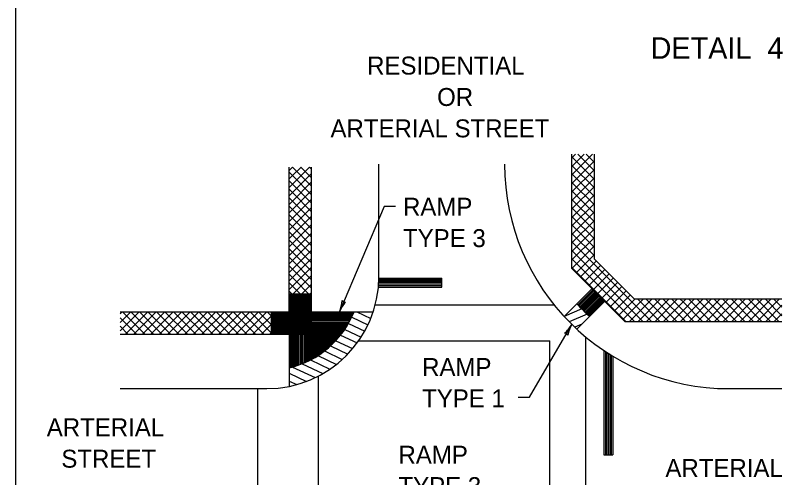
# Model space of a CAD drawing. Extents: x 1007 to 1035.5, y 1000.5 to 1021.5.
# Drawn here: x 1016.5 to 1025.05, y 1005.76 to 1010.91 of the extents above; entities that cross this region are included whole.
import ezdxf

# ---------------------------------------------------------------- set-up
doc = ezdxf.new("R2010")
doc.units = 0
doc.layers.add('Level 1', color=7, linetype='Continuous')
doc.layers.add('Level 11', color=7, linetype='Continuous')

msp = doc.modelspace()

# ---------------------------------------------------------------- linework, layer by layer
at = {"layer": 'Level 1'}
for p, q in [((1016.5, 1011), (1016.5, 1000.5)), ((1022.7, 1008.0892), (1022.7, 1009.3622)), ((1022.7, 1009.132), (1022.9302, 1009.3622)), ((1022.7, 1009.2268), (1022.8354, 1009.3622)), ((1022.7, 1009.3214), (1022.7408, 1009.3622)), ((1022.95, 1009.0821), (1022.7, 1009.3321)), ((1022.95, 1009.1768), (1022.7646, 1009.3622)), ((1022.95, 1009.2715), (1022.8593, 1009.3622)), ((1022.95, 1008.1927), (1022.95, 1009.3622)), ((1020.55, 1008), (1020.55, 1009.25)), ((1022.7, 1009.0372), (1022.95, 1009.2872)), ((1022.95, 1008.9873), (1022.7, 1009.2373)), ((1019.55, 1007.6073), (1019.55, 1009.2194)), ((1019.55, 1009.1819), (1019.587, 1009.2189)), ((1019.587, 1009.1242), (1019.55, 1009.1612)), ((1019.587, 1009.2189), (1019.5864, 1009.2194)), ((1019.587, 1009.0295), (1019.7769, 1009.2194)), ((1019.587, 1009.1243), (1019.6822, 1009.2194)), ((1019.587, 1009.219), (1019.5874, 1009.2194)), ((1019.8, 1009.0058), (1019.587, 1009.2189)), ((1019.587, 1008.9348), (1019.8, 1009.1478)), ((1019.8, 1009.1007), (1019.6813, 1009.2194)), ((1019.8, 1009.1954), (1019.776, 1009.2194)), ((1019.8, 1007.3573), (1019.8, 1009.2194)), ((1022.7, 1008.9425), (1022.95, 1009.1925)), ((1022.95, 1008.8925), (1022.7, 1009.1425)), ((1019.55, 1009.0872), (1019.587, 1009.1243)), ((1019.587, 1009.0294), (1019.55, 1009.0663)), ((1019.8, 1008.9112), (1019.587, 1009.1243)), ((1019.587, 1008.84), (1019.8, 1009.053)), ((1022.7, 1008.8477), (1022.95, 1009.0977)), ((1019.55, 1008.9923), (1019.587, 1009.0294)), ((1019.587, 1008.9347), (1019.55, 1008.9716)), ((1019.8, 1008.8164), (1019.587, 1009.0295)), ((1022.95, 1008.7978), (1022.7, 1009.0478)), ((1022.7, 1008.7529), (1022.95, 1009.0029)), ((1019.55, 1008.8977), (1019.587, 1008.9347)), ((1019.587, 1008.7453), (1019.8, 1008.9583)), ((1019.8, 1008.7216), (1019.587, 1008.9347)), ((1022.95, 1008.703), (1022.7, 1008.953)), ((1022.7, 1008.6583), (1022.95, 1008.9083)), ((1019.587, 1008.8399), (1019.55, 1008.8768)), ((1019.55, 1008.8028), (1019.587, 1008.8399)), ((1019.587, 1008.6505), (1019.8, 1008.8635)), ((1019.8, 1008.6269), (1019.587, 1008.84)), ((1022.95, 1008.6083), (1022.7, 1008.8583)), ((1022.7, 1008.5634), (1022.95, 1008.8134)), ((1019.587, 1008.7452), (1019.55, 1008.7821)), ((1019.55, 1008.7081), (1019.587, 1008.7452)), ((1019.587, 1008.5558), (1019.8, 1008.7688)), ((1019.8, 1008.5321), (1019.587, 1008.7452)), ((1020.6077, 1008.7804), (1020.1107, 1007.6073)), ((1020.7327, 1008.7804), (1020.6077, 1008.7804)), ((1022.95, 1008.5135), (1022.7, 1008.7635)), ((1022.7, 1008.4687), (1022.95, 1008.7187)), ((1019.587, 1008.6504), (1019.55, 1008.6873)), ((1019.55, 1008.6134), (1019.587, 1008.6504)), ((1019.587, 1008.461), (1019.8, 1008.674)), ((1019.8, 1008.4373), (1019.587, 1008.6504)), ((1022.95, 1008.4188), (1022.7, 1008.6688)), ((1022.7, 1008.374), (1022.95, 1008.624)), ((1019.587, 1008.5557), (1019.55, 1008.5926)), ((1019.55, 1008.5186), (1019.587, 1008.5557)), ((1019.587, 1008.3663), (1019.8, 1008.5793)), ((1019.8, 1008.3427), (1019.587, 1008.5558)), ((1022.95, 1008.3241), (1022.7, 1008.5741)), ((1019.587, 1008.4609), (1019.55, 1008.4979)), ((1019.55, 1008.4238), (1019.587, 1008.4609)), ((1019.587, 1008.2715), (1019.8, 1008.4845)), ((1019.8, 1008.2478), (1019.587, 1008.4609)), ((1022.7, 1008.2792), (1022.95, 1008.5292)), ((1022.95, 1008.2293), (1022.7, 1008.4793)), ((1019.587, 1008.3662), (1019.55, 1008.4032)), ((1019.55, 1008.3292), (1019.587, 1008.3662)), ((1019.587, 1008.1767), (1019.8, 1008.3897)), ((1019.8, 1008.1531), (1019.587, 1008.3662)), ((1022.7, 1008.1844), (1022.95, 1008.4344)), ((1023.5845, 1007.5), (1022.7, 1008.3845)), ((1019.587, 1008.2714), (1019.55, 1008.3083)), ((1019.587, 1008.0819), (1019.8, 1008.2949)), ((1022.7, 1008.0897), (1022.95, 1008.3397)), ((1023.4898, 1007.5), (1022.7, 1008.2898)), ((1019.55, 1008.2343), (1019.587, 1008.2714)), ((1019.587, 1008.1766), (1019.55, 1008.2136)), ((1019.8, 1008.0584), (1019.587, 1008.2715)), ((1019.587, 1007.9872), (1019.8, 1008.2002)), ((1022.7471, 1008.042), (1022.95, 1008.2449)), ((1019.55, 1008.1396), (1019.587, 1008.1767)), ((1019.587, 1008.0818), (1019.55, 1008.1188)), ((1019.8, 1007.9636), (1019.587, 1008.1767)), ((1023.395, 1007.5), (1022.7, 1008.195)), ((1022.7944, 1007.9947), (1022.9712, 1008.1714)), ((1022.8418, 1007.9473), (1023.0186, 1008.124)), ((1022.95, 1008.1927), (1023.3927, 1007.75)), ((1019.55, 1008.0448), (1019.587, 1008.0818)), ((1019.587, 1007.8924), (1019.8, 1008.1054)), ((1019.8, 1007.8689), (1019.587, 1008.0819)), ((1023.3003, 1007.5), (1022.7, 1008.1003)), ((1022.7, 1008.0892), (1023.2892, 1007.5)), ((1022.8892, 1007.8999), (1023.0659, 1008.0767)), ((1022.9366, 1007.8525), (1023.1133, 1008.0293)), ((1019.587, 1007.9872), (1019.55, 1008.0241)), ((1019.55, 1007.9502), (1019.587, 1007.9872)), ((1019.587, 1007.7977), (1019.8, 1008.0107)), ((1019.8, 1007.7741), (1019.587, 1007.9872)), ((1020.55, 1007.9823), (1021.25, 1007.9823)), ((1020.55, 1007.9664), (1021.25, 1007.9664)), ((1020.55, 1007.9527), (1021.25, 1007.9527)), ((1021.25, 1007.8823), (1021.25, 1007.9823)), ((1022.984, 1007.8052), (1023.1608, 1007.9819)), ((1019.587, 1007.8923), (1019.55, 1007.9293)), ((1019.55, 1007.8554), (1019.587, 1007.8924)), ((1019.587, 1007.7029), (1019.8, 1007.9159)), ((1019.8, 1007.6794), (1019.587, 1007.8924)), ((1020.55, 1007.9362), (1021.25, 1007.9362)), ((1020.55, 1007.9169), (1021.25, 1007.9169)), ((1020.55, 1007.9004), (1021.25, 1007.9004)), ((1020.55, 1007.8823), (1021.25, 1007.8823)), ((1022.9238, 1007.8653), (1022.7544, 1007.6959)), ((1022.9348, 1007.8543), (1022.765, 1007.6845)), ((1023.0313, 1007.7578), (1023.2081, 1007.9345)), ((1023.0788, 1007.7103), (1023.2555, 1007.8871)), ((1019.587, 1007.7976), (1019.55, 1007.8346)), ((1019.55, 1007.8073), (1019.8, 1007.8073)), ((1019.55, 1007.7606), (1019.587, 1007.7976)), ((1019.55, 1007.7935), (1019.8, 1007.7935)), ((1019.55, 1007.7892), (1019.8, 1007.7892)), ((1019.55, 1007.7803), (1019.8, 1007.7803)), ((1019.55, 1007.7694), (1019.8, 1007.7694)), ((1019.587, 1007.6082), (1019.8, 1007.8212)), ((1019.8, 1007.5847), (1019.587, 1007.7977)), ((1022.9448, 1007.8445), (1022.7745, 1007.6743)), ((1022.9458, 1007.8434), (1022.7756, 1007.6732)), ((1022.9568, 1007.8323), (1022.7863, 1007.6618)), ((1022.9634, 1007.8258), (1022.7928, 1007.6551)), ((1022.9701, 1007.8192), (1022.7993, 1007.6484)), ((1022.9778, 1007.8115), (1022.8069, 1007.6406)), ((1022.9799, 1007.8093), (1022.8091, 1007.6384)), ((1022.981, 1007.8082), (1022.8101, 1007.6373)), ((1022.9833, 1007.806), (1022.8123, 1007.6351)), ((1022.9898, 1007.7994), (1022.8189, 1007.6285)), ((1022.9946, 1007.7946), (1022.8237, 1007.6237)), ((1022.9987, 1007.7906), (1022.8277, 1007.6196)), ((1023.0053, 1007.784), (1022.8343, 1007.6131)), ((1023.0163, 1007.773), (1022.8454, 1007.6022)), ((1023.1261, 1007.663), (1023.3028, 1007.8398)), ((1023.1734, 1007.6157), (1023.3502, 1007.7924)), ((1019.55, 1007.7606), (1019.8, 1007.7606)), ((1019.55, 1007.754), (1019.8, 1007.754)), ((1019.55, 1007.7453), (1019.8, 1007.7453)), ((1019.55, 1007.7408), (1019.8, 1007.7408)), ((1019.587, 1007.7029), (1019.55, 1007.7398)), ((1019.55, 1007.7298), (1019.8, 1007.7298)), ((1019.55, 1007.7189), (1019.8, 1007.7189)), ((1019.55, 1007.7079), (1019.8, 1007.7079)), ((1019.55, 1007.6659), (1019.587, 1007.7029)), ((1019.55, 1007.6948), (1019.8, 1007.6948)), ((1019.587, 1007.5134), (1019.8, 1007.7264)), ((1019.8, 1007.4898), (1019.587, 1007.7029)), ((1022.7544, 1007.6959), (1022.6129, 1007.5544)), ((1023.025, 1007.7642), (1022.8544, 1007.5935)), ((1023.0317, 1007.7576), (1022.8611, 1007.587)), ((1023.036, 1007.7532), (1022.8656, 1007.5828)), ((1023.0427, 1007.7466), (1022.8724, 1007.5763)), ((1023.0503, 1007.7389), (1022.8803, 1007.5689)), ((1023.058, 1007.7312), (1022.8883, 1007.5615)), ((1023.0653, 1007.7238), (1022.8959, 1007.5544)), ((1023.2208, 1007.5683), (1023.4026, 1007.75)), ((1023.2683, 1007.5209), (1023.4973, 1007.75)), ((1023.342, 1007.5), (1023.592, 1007.75)), ((1023.3927, 1007.75), (1025.0376, 1007.75)), ((1023.6793, 1007.5), (1023.4293, 1007.75)), ((1023.4368, 1007.5), (1023.6868, 1007.75)), ((1023.7741, 1007.5), (1023.5241, 1007.75)), ((1023.5316, 1007.5), (1023.7816, 1007.75)), ((1023.8688, 1007.5), (1023.6188, 1007.75)), ((1023.6263, 1007.5), (1023.8763, 1007.75)), ((1023.9371, 1007.5265), (1023.7135, 1007.75)), ((1023.7211, 1007.5), (1023.9371, 1007.716)), ((1023.9371, 1007.6213), (1023.8083, 1007.75)), ((1023.9371, 1007.716), (1023.903, 1007.75)), ((1023.9371, 1007.5266), (1024.1605, 1007.75)), ((1023.9371, 1007.6213), (1024.0658, 1007.75)), ((1023.9371, 1007.7161), (1023.971, 1007.75)), ((1024.153, 1007.5), (1023.9371, 1007.716)), ((1024.2478, 1007.5), (1023.9978, 1007.75)), ((1024.0053, 1007.5), (1024.2553, 1007.75)), ((1024.3425, 1007.5), (1024.0925, 1007.75)), ((1024.0999, 1007.5), (1024.3499, 1007.75)), ((1024.4373, 1007.5), (1024.1873, 1007.75)), ((1024.1948, 1007.5), (1024.4448, 1007.75)), ((1024.5321, 1007.5), (1024.2821, 1007.75)), ((1024.2895, 1007.5), (1024.5395, 1007.75)), ((1024.6268, 1007.5), (1024.3768, 1007.75)), ((1024.3843, 1007.5), (1024.6343, 1007.75)), ((1024.7215, 1007.5), (1024.4716, 1007.75)), ((1024.479, 1007.5), (1024.729, 1007.75)), ((1024.8163, 1007.5), (1024.5663, 1007.75)), ((1024.5738, 1007.5), (1024.8238, 1007.75)), ((1024.911, 1007.5), (1024.661, 1007.75)), ((1024.6685, 1007.5), (1024.9185, 1007.75)), ((1025.0058, 1007.5), (1024.7558, 1007.75)), ((1024.7633, 1007.5), (1025.0133, 1007.75)), ((1025.0376, 1007.563), (1024.8506, 1007.75)), ((1025.0376, 1007.6578), (1024.9453, 1007.75)), ((1017.6659, 1007.6073), (1019.55, 1007.6073)), ((1017.6659, 1007.3925), (1017.8806, 1007.6073)), ((1017.6659, 1007.4873), (1017.7858, 1007.6073)), ((1017.6659, 1007.5821), (1017.6911, 1007.6073)), ((1017.9428, 1007.3573), (1017.6928, 1007.6073)), ((1017.7253, 1007.3573), (1017.9753, 1007.6073)), ((1018.0375, 1007.3573), (1017.7875, 1007.6073)), ((1017.82, 1007.3573), (1018.07, 1007.6073)), ((1018.1323, 1007.3573), (1017.8823, 1007.6073)), ((1017.9148, 1007.3573), (1018.1648, 1007.6073)), ((1018.227, 1007.3573), (1017.977, 1007.6073)), ((1018.0096, 1007.3573), (1018.2596, 1007.6073)), ((1018.3218, 1007.3573), (1018.0718, 1007.6073)), ((1018.1043, 1007.3573), (1018.3543, 1007.6073)), ((1018.4166, 1007.3573), (1018.1666, 1007.6073)), ((1018.1991, 1007.3573), (1018.4491, 1007.6073)), ((1018.5113, 1007.3573), (1018.2613, 1007.6073)), ((1018.2938, 1007.3573), (1018.5438, 1007.6073)), ((1018.6061, 1007.3573), (1018.3561, 1007.6073)), ((1018.3886, 1007.3573), (1018.6386, 1007.6073)), ((1018.7008, 1007.3573), (1018.4508, 1007.6073)), ((1018.4833, 1007.3573), (1018.7333, 1007.6073)), ((1018.7956, 1007.3573), (1018.5456, 1007.6073)), ((1018.5781, 1007.3573), (1018.8281, 1007.6073)), ((1018.8903, 1007.3573), (1018.6403, 1007.6073)), ((1018.6728, 1007.3573), (1018.9228, 1007.6073)), ((1018.9851, 1007.3573), (1018.7351, 1007.6073)), ((1018.7676, 1007.3573), (1019.0176, 1007.6073)), ((1019.0798, 1007.3573), (1018.8298, 1007.6073)), ((1018.8624, 1007.3573), (1019.1124, 1007.6073)), ((1019.1746, 1007.3573), (1018.9246, 1007.6073)), ((1018.9571, 1007.3573), (1019.2071, 1007.6073)), ((1019.2693, 1007.3573), (1019.0193, 1007.6073)), ((1019.0518, 1007.3573), (1019.3018, 1007.6073)), ((1019.3641, 1007.3573), (1019.1141, 1007.6073)), ((1019.1467, 1007.3573), (1019.3967, 1007.6073)), ((1019.4588, 1007.3573), (1019.2088, 1007.6073)), ((1019.2413, 1007.3573), (1019.4913, 1007.6073)), ((1019.5536, 1007.3573), (1019.3036, 1007.6073)), ((1019.3361, 1007.3573), (1019.587, 1007.6082)), ((1019.35, 1007.6073), (1019.35, 1007.3573)), ((1019.3588, 1007.6073), (1019.3588, 1007.3573)), ((1019.372, 1007.6073), (1019.372, 1007.3573)), ((1019.3764, 1007.6073), (1019.3764, 1007.3573)), ((1019.3874, 1007.6073), (1019.3874, 1007.3573)), ((1019.587, 1007.4186), (1019.3983, 1007.6073)), ((1019.4006, 1007.6073), (1019.4006, 1007.3573)), ((1019.4115, 1007.6073), (1019.4115, 1007.3573)), ((1019.4203, 1007.6073), (1019.4203, 1007.3573)), ((1019.4269, 1007.6073), (1019.4269, 1007.3573)), ((1019.4401, 1007.6073), (1019.4401, 1007.3573)), ((1019.4533, 1007.6073), (1019.4533, 1007.3573)), ((1019.4598, 1007.6073), (1019.4598, 1007.3573)), ((1019.4686, 1007.6073), (1019.4686, 1007.3573)), ((1019.4796, 1007.6073), (1019.4796, 1007.3573)), ((1019.4928, 1007.6073), (1019.4928, 1007.3573)), ((1019.587, 1007.5133), (1019.4931, 1007.6073)), ((1019.5059, 1007.6073), (1019.5059, 1007.3573)), ((1019.5125, 1007.6073), (1019.5125, 1007.3573)), ((1019.5213, 1007.6073), (1019.5213, 1007.3573)), ((1019.5345, 1007.6073), (1019.5345, 1007.3573)), ((1019.5433, 1007.6073), (1019.5433, 1007.3573)), ((1019.55, 1007.6816), (1019.8, 1007.6816)), ((1019.55, 1007.6684), (1019.8, 1007.6684)), ((1019.55, 1007.653), (1019.8, 1007.653)), ((1019.587, 1007.6081), (1019.55, 1007.6451)), ((1019.55, 1007.6377), (1019.8, 1007.6377)), ((1019.55, 1007.6289), (1019.8, 1007.6289)), ((1019.55, 1007.6201), (1019.8, 1007.6201)), ((1019.55, 1007.6048), (1019.8, 1007.6048)), ((1019.5586, 1007.6073), (1019.5586, 1007.3573)), ((1019.587, 1007.4187), (1019.8, 1007.6317)), ((1019.8, 1007.3952), (1019.587, 1007.6082)), ((1019.8, 1007.6073), (1020.2738, 1007.6073)), ((1020.2738, 1007.6073), (1020.4868, 1007.6073)), ((1020.509, 1007.6823), (1022.5027, 1007.6823)), ((1023.8158, 1007.5), (1023.9371, 1007.6213)), ((1024.0583, 1007.5), (1023.9371, 1007.6213)), ((1024.858, 1007.5), (1025.0376, 1007.6795)), ((1017.8481, 1007.3573), (1017.6659, 1007.5394)), ((1019.4309, 1007.3573), (1019.587, 1007.5133)), ((1019.55, 1007.5938), (1019.8, 1007.5938)), ((1019.55, 1007.585), (1019.8, 1007.585)), ((1019.55, 1007.5762), (1019.8, 1007.5762)), ((1019.55, 1007.563), (1019.8, 1007.563)), ((1019.55, 1007.5543), (1019.8, 1007.5543)), ((1019.55, 1007.5455), (1019.8, 1007.5455)), ((1019.55, 1007.5345), (1019.8, 1007.5345)), ((1019.55, 1007.5279), (1019.8, 1007.5279)), ((1019.55, 1007.5148), (1019.8, 1007.5148)), ((1019.7432, 1007.3573), (1019.587, 1007.5134)), ((1019.6203, 1007.3573), (1019.8, 1007.5369)), ((1019.8, 1007.5936), (1020.2682, 1007.5936)), ((1019.8, 1007.5784), (1020.2617, 1007.5784)), ((1019.8, 1007.5633), (1020.2549, 1007.5633)), ((1019.8, 1007.5507), (1020.249, 1007.5507)), ((1019.8, 1007.5355), (1020.2417, 1007.5355)), ((1019.8, 1007.5204), (1020.2341, 1007.5204)), ((1022.8959, 1007.5544), (1022.7544, 1007.4129)), ((1023.9106, 1007.5), (1023.9371, 1007.5265)), ((1023.9636, 1007.5), (1023.9371, 1007.5266)), ((1024.9528, 1007.5), (1025.0376, 1007.5848)), ((1017.7533, 1007.3573), (1017.6659, 1007.4446)), ((1019.55, 1007.5059), (1019.8, 1007.5059)), ((1019.55, 1007.4928), (1019.8, 1007.4928)), ((1019.55, 1007.4796), (1019.8, 1007.4796)), ((1019.55, 1007.4643), (1019.8, 1007.4643)), ((1019.55, 1007.4577), (1019.8, 1007.4577)), ((1019.55, 1007.4467), (1019.8, 1007.4467)), ((1019.55, 1007.4401), (1019.8, 1007.4401)), ((1019.55, 1007.4335), (1019.8, 1007.4335)), ((1019.715, 1007.3573), (1019.8, 1007.4422)), ((1019.8, 1007.5053), (1020.2262, 1007.5053)), ((1019.8, 1007.4876), (1020.2165, 1007.4876)), ((1019.8, 1007.4801), (1020.2123, 1007.4801)), ((1019.8, 1007.4674), (1020.2049, 1007.4674)), ((1019.8, 1007.4548), (1020.1974, 1007.4548)), ((1019.8, 1007.4423), (1020.1897, 1007.4423)), ((1019.8, 1007.4372), (1020.1864, 1007.4372)), ((1019.8, 1007.4271), (1020.18, 1007.4271)), ((1022.2273, 1006.6558), (1022.6989, 1007.4658)), ((1023.2892, 1007.5), (1025.0376, 1007.5)), ((1017.6659, 1007.3573), (1019.8, 1007.3573)), ((1019.5256, 1007.3573), (1019.587, 1007.4187)), ((1019.55, 1007.4203), (1019.8, 1007.4203)), ((1019.55, 1007.4093), (1019.8, 1007.4093)), ((1019.55, 1007.4006), (1019.8, 1007.4006)), ((1019.55, 1007.3896), (1019.8, 1007.3896)), ((1019.55, 1007.3787), (1019.8, 1007.3787)), ((1019.55, 1007.3721), (1019.8, 1007.3721)), ((1019.55, 1007.3655), (1019.8, 1007.3655)), ((1019.55, 1007.3573), (1019.55, 1006.9802)), ((1019.5637, 1007.3573), (1019.5637, 1006.9836)), ((1019.5788, 1007.3573), (1019.5788, 1006.9877)), ((1019.6483, 1007.3573), (1019.587, 1007.4187)), ((1019.594, 1007.3573), (1019.594, 1006.992)), ((1019.6066, 1007.3573), (1019.6066, 1006.9957)), ((1019.6218, 1007.3573), (1019.6218, 1007.0005)), ((1019.6368, 1007.3573), (1019.6368, 1007.0055)), ((1019.652, 1007.3573), (1019.652, 1007.0107)), ((1019.6697, 1007.3573), (1019.6697, 1007.0172)), ((1019.6772, 1007.3573), (1019.6772, 1007.02)), ((1019.6898, 1007.3573), (1019.6898, 1007.025)), ((1019.7024, 1007.3573), (1019.7024, 1007.0301)), ((1019.7201, 1007.3573), (1019.7201, 1007.0377)), ((1019.7302, 1007.3573), (1019.7302, 1007.0421)), ((1019.7403, 1007.3573), (1019.7403, 1007.0467)), ((1019.7503, 1007.3573), (1019.7503, 1007.0514)), ((1019.7604, 1007.3573), (1019.7604, 1007.0563)), ((1019.7756, 1007.3573), (1019.7756, 1007.0638)), ((1019.7882, 1007.3573), (1019.7882, 1007.0703)), ((1019.8, 1007.417), (1020.1733, 1007.417)), ((1019.8, 1007.4069), (1020.1665, 1007.4069)), ((1019.8, 1007.3968), (1020.1595, 1007.3968)), ((1019.8, 1007.3817), (1020.1487, 1007.3817)), ((1019.8, 1007.3691), (1020.1394, 1007.3691)), ((1019.8, 1007.3573), (1020.1303, 1007.3573)), ((1019.8, 1007.3573), (1019.8, 1007.0766)), ((1019.8, 1007.346), (1020.1215, 1007.346)), ((1019.8, 1007.3364), (1020.1138, 1007.3364)), ((1019.8, 1007.3248), (1020.1042, 1007.3248)), ((1019.8, 1007.321), (1020.101, 1007.321)), ((1019.8, 1007.3113), (1020.0927, 1007.3113)), ((1019.8, 1007.3018), (1020.0842, 1007.3018)), ((1019.8, 1007.2902), (1020.0738, 1007.2902)), ((1019.8, 1007.2844), (1020.0684, 1007.2844)), ((1019.8, 1007.2748), (1020.0593, 1007.2748)), ((1019.8, 1007.2594), (1020.0444, 1007.2594)), ((1020.3234, 1007.2823), (1022.4544, 1007.2823)), ((1022.4544, 1004.5033), (1022.4544, 1007.2823)), ((1022.8544, 1004.7013), (1022.8544, 1007.3254)), ((1019.8, 1007.2498), (1020.0346, 1007.2498)), ((1019.8, 1007.2401), (1020.0246, 1007.2401)), ((1019.8, 1007.2324), (1020.0165, 1007.2324)), ((1019.8, 1007.2248), (1020.0082, 1007.2248)), ((1019.8, 1007.2151), (1019.9975, 1007.2151)), ((1019.8, 1007.2035), (1019.9842, 1007.2035)), ((1019.8, 1007.1901), (1019.9683, 1007.1901)), ((1019.8, 1007.1785), (1019.954, 1007.1785)), ((1023.0544, 1007.1758), (1023.0544, 1006.0133)), ((1019.8, 1007.165), (1019.9367, 1007.165)), ((1019.8, 1007.1554), (1019.9239, 1007.1554)), ((1019.8, 1007.1438), (1019.9079, 1007.1438)), ((1019.8, 1007.1343), (1019.8942, 1007.1343)), ((1019.8, 1007.1265), (1019.8827, 1007.1265)), ((1019.8, 1007.1149), (1019.865, 1007.1149)), ((1019.8, 1007.1073), (1019.8528, 1007.1073)), ((1019.8, 1007.0938), (1019.8304, 1007.0938)), ((1023.0726, 1007.1637), (1023.0726, 1006.0133)), ((1023.0891, 1007.1529), (1023.0891, 1006.0133)), ((1023.1083, 1007.1405), (1023.1083, 1006.0133)), ((1023.1248, 1007.1301), (1023.1248, 1006.0133)), ((1023.1386, 1007.1216), (1023.1386, 1006.0133)), ((1023.1544, 1007.1119), (1023.1544, 1006.0133)), ((1019.8, 1007.0803), (1019.8067, 1007.0803)), ((1019.55, 1006.9802), (1019.55, 1006.7753)), ((1019.875, 1004.6098), (1019.875, 1006.8901)), ((1017.6659, 1006.75), (1019.3, 1006.75)), ((1019.2, 1004.75), (1019.2, 1006.75)), ((1024.45, 1006.75), (1025.0376, 1006.75)), ((1022.1023, 1006.6558), (1022.2273, 1006.6558)), ((1023.0544, 1006.0133), (1023.1544, 1006.0133))]:
    msp.add_line(p, q, dxfattribs=at)
for centre, radius, start, end in [((1024.45, 1009.25), 2.5, 180, 270), ((1019.3, 1008), 1.25, 270, 0), ((1019.751, 1007.7596), 0.3906, 337.04056, 355.70934), ((1020.4703, 1007.4549), 0.3906, 138.38771, 157.03444), ((1020.1686, 1007.744), 0.0312, 205.81515, 287.93185), ((1024.45, 1009.25), 2.3, 222.50671, 227.49329), ((1019.3, 1008), 1.05, 283.77344, 338.03674), ((1019.751, 1007.7596), 0.3906, 337.02833, 337.04056), ((1022.3613, 1007.6623), 0.3906, 311.13656, 329.78329), ((1023.0365, 1007.2692), 0.3906, 149.7894, 168.45819), ((1023.0365, 1007.2692), 0.3906, 149.77718, 149.7894), ((1022.6241, 1007.3374), 0.0312, 18.564, 100.68069)]:
    msp.add_arc(centre, radius, start, end, dxfattribs=at)
at = {"layer": 'Level 11'}
for p, q in [((1020.3025, 1007.6073), (1020.4597, 1007.5334)), ((1022.8091, 1007.6383), (1022.6129, 1007.5544)), ((1020.2471, 1007.5467), (1020.4281, 1007.4616)), ((1022.8696, 1007.5789), (1022.6707, 1007.4939)), ((1020.2106, 1007.4772), (1020.3921, 1007.3918)), ((1022.8094, 1007.4679), (1022.7313, 1007.4345)), ((1020.1214, 1007.3459), (1020.3066, 1007.2588)), ((1020.1688, 1007.4102), (1020.3516, 1007.3242)), ((1020.0683, 1007.2842), (1020.2568, 1007.1956)), ((1019.943, 1007.1698), (1020.1421, 1007.0762)), ((1020.009, 1007.2255), (1020.2021, 1007.1347)), ((1019.8695, 1007.1178), (1020.0765, 1007.0204)), ((1019.6944, 1007.0268), (1019.9259, 1006.918)), ((1019.7872, 1007.0698), (1020.0047, 1006.9676)), ((1019.55, 1006.9215), (1019.7426, 1006.8309)), ((1019.588, 1006.9902), (1019.8391, 1006.8722)), ((1019.55, 1006.8348), (1019.6339, 1006.7954))]:
    msp.add_line(p, q, dxfattribs=at)

# ---------------------------------------------------------------- texts
at = {"layer": 'Level 1'}
for s, height, p in [('DETAIL  4', 0.24, (1023.5759, 1010.4258)), ('RESIDENTIAL', 0.2, (1020.4185, 1010.2506)), ('OR', 0.2, (1021.198, 1009.9006)), ('ARTERIAL STREET', 0.2, (1020.0106, 1009.5506)), ('RAMP', 0.2, (1020.8183, 1008.6774)), ('TYPE 3', 0.2, (1020.8183, 1008.3274)), ('RAMP', 0.2, (1021.0309, 1006.8909)), ('TYPE 1', 0.2, (1021.0309, 1006.5409)), ('ARTERIAL', 0.2, (1016.85, 1006.2189)), ('STREET', 0.2, (1017.0123, 1005.8689)), ('RAMP', 0.2, (1020.7677, 1005.9133)), ('ARTERIAL', 0.2, (1023.7409, 1005.7653)), ('TYPE 3', 0.2, (1020.7677, 1005.5633))]:
    msp.add_text(s, height=height, dxfattribs=at).set_placement(p)

doc.saveas('drawing.dxf')
